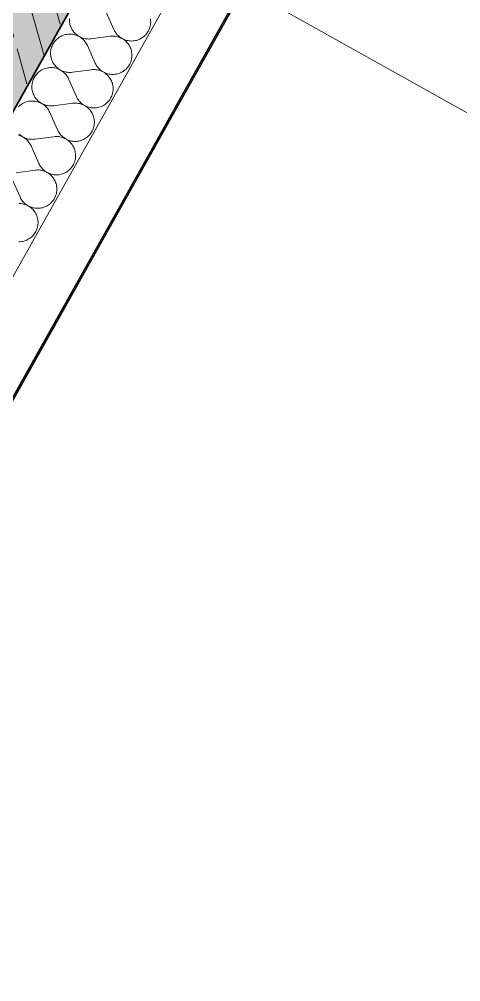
# Model space of a CAD drawing. Header units: metres. Extents: x -27.1 to 50.1, y 105.7 to 163.4.
# Drawn here: x 0.821 to 1.916, y 127.293 to 129.683 of the extents above; entities that cross this region are included whole.
import ezdxf

# ---------------------------------------------------------------- set-up
doc = ezdxf.new("R2010")
doc.units = ezdxf.units.M
doc.header["$MEASUREMENT"] = 0
for name, pattern in [('Achse', [0.0023, 0.0015, -0.0008]), ('Strichpunktlinie', [0.006703, 0.003528, -0.001764, 0, -0.001411]), ('Wipeout_Contour', [1, 0, -1])]:
    doc.linetypes.add(name, pattern=pattern)
for name, color, linetype in [('00  Raster', 7, 'Continuous'), ('00  Raster Ausbau', 7, 'Continuous'), ('10  Fassade', 7, 'Continuous'), ('10  Fassade_Deckschraffur', 7, 'Continuous'), ('10  Fassade_Schnittschraffur', 7, 'Continuous'), ('10  Treppen + Rampen', 7, 'Continuous'), ('10  Wand Massiv', 7, 'Continuous'), ('10  Wand Massiv_Schnittschraffur', 7, 'Continuous')]:
    doc.layers.add(name, color=color, linetype=linetype)
pattern_1 = [(87.605446, (0, 0), (-0.059947608, 0.00250684), []), (177.605446, (0, 0), (0.00250684, 0.059947608), [])]

# ---------------------------------------------------------------- blocks, each defined once
blk = doc.blocks.new('*X11', base_point=(-0.1628, 98.0075))
at = {"layer": '10  Wand Massiv_Schnittschraffur', "color": 98, "linetype": 'Continuous', "lineweight": 13, "ltscale": 1000, "true_color": 0x000100}
for p, q in [((1.0558, 129.6577), (1.0365, 129.7012)), ((0.9455, 129.6852), (0.9454, 129.6822)), ((0.9454, 129.6822), (0.9455, 129.6792)), ((0.9455, 129.6792), (0.9457, 129.6762)), ((0.9457, 129.6762), (0.9462, 129.6732)), ((0.9462, 129.6732), (0.9468, 129.6702)), ((0.9468, 129.6702), (0.9477, 129.6674)), ((0.9477, 129.6674), (0.9487, 129.6645)), ((0.9487, 129.6645), (0.9499, 129.6618)), ((0.9499, 129.6618), (0.9512, 129.6591)), ((1.1441, 129.6606), (1.145, 129.6635)), ((1.145, 129.6635), (1.1458, 129.6665)), ((1.1458, 129.6665), (1.1464, 129.6695)), ((1.1467, 129.6817), (1.1463, 129.6847)), ((1.1464, 129.6695), (1.1468, 129.6725)), ((1.1469, 129.6786), (1.1467, 129.6817)), ((1.1468, 129.6725), (1.147, 129.6756)), ((1.147, 129.6756), (1.1469, 129.6786)), ((0.9189, 129.6377), (0.9165, 129.6359)), ((0.9214, 129.6394), (0.9189, 129.6377)), ((0.924, 129.6409), (0.9214, 129.6394)), ((0.9267, 129.6422), (0.924, 129.6409)), ((0.9295, 129.6434), (0.9267, 129.6422)), ((0.9323, 129.6444), (0.9295, 129.6434)), ((0.9352, 129.6452), (0.9323, 129.6444)), ((0.9382, 129.6458), (0.9352, 129.6452)), ((0.9412, 129.6462), (0.9382, 129.6458)), ((0.9442, 129.6464), (0.9412, 129.6462)), ((0.9472, 129.6465), (0.9442, 129.6464)), ((0.9502, 129.6463), (0.9472, 129.6465)), ((0.9532, 129.646), (0.9502, 129.6463)), ((0.9512, 129.6591), (0.9528, 129.6565)), ((0.9528, 129.6565), (0.9545, 129.654)), ((0.9561, 129.6455), (0.9532, 129.646)), ((0.9545, 129.654), (0.9563, 129.6516)), ((0.9591, 129.6448), (0.9561, 129.6455)), ((0.9563, 129.6516), (0.9583, 129.6493)), ((0.9583, 129.6493), (0.9604, 129.6472)), ((0.9619, 129.6439), (0.9591, 129.6448)), ((0.9604, 129.6472), (0.9627, 129.6452)), ((0.9648, 129.6428), (0.9619, 129.6439)), ((0.9627, 129.6452), (0.9651, 129.6434)), ((0.9675, 129.6416), (0.9648, 129.6428)), ((0.9651, 129.6434), (0.9676, 129.6417)), ((0.9702, 129.6402), (0.9675, 129.6416)), ((0.9676, 129.6417), (0.9702, 129.6402)), ((0.9702, 129.6402), (0.9729, 129.6388)), ((0.9727, 129.6386), (0.9702, 129.6402)), ((0.9752, 129.6368), (0.9727, 129.6386)), ((0.9729, 129.6388), (0.9756, 129.6376)), ((1.0465, 129.6411), (0.9993, 129.6348)), ((1.0495, 129.6414), (1.0465, 129.6411)), ((1.0526, 129.6415), (1.0495, 129.6414)), ((1.0556, 129.6414), (1.0526, 129.6415)), ((1.0587, 129.6411), (1.0556, 129.6414)), ((1.0558, 129.6577), (1.0571, 129.6549)), ((1.0571, 129.6549), (1.0586, 129.6523)), ((1.0586, 129.6523), (1.0603, 129.6497)), ((1.0617, 129.6406), (1.0587, 129.6411)), ((1.0603, 129.6497), (1.0621, 129.6473)), ((1.0647, 129.64), (1.0617, 129.6406)), ((1.0621, 129.6473), (1.0641, 129.6449)), ((1.0641, 129.6449), (1.0662, 129.6427)), ((1.0676, 129.6391), (1.0647, 129.64)), ((1.0662, 129.6427), (1.0685, 129.6407)), ((1.0705, 129.6381), (1.0676, 129.6391)), ((1.0685, 129.6407), (1.0709, 129.6388)), ((1.0733, 129.6368), (1.0705, 129.6381)), ((1.0709, 129.6388), (1.0734, 129.637)), ((1.1254, 129.6371), (1.1279, 129.6388)), ((1.1279, 129.6388), (1.1303, 129.6407)), ((1.1303, 129.6407), (1.1325, 129.6428)), ((1.1325, 129.6428), (1.1347, 129.645)), ((1.1347, 129.645), (1.1366, 129.6473)), ((1.1366, 129.6473), (1.1385, 129.6498)), ((1.1385, 129.6498), (1.1401, 129.6524)), ((1.1401, 129.6524), (1.1416, 129.655)), ((1.1416, 129.655), (1.1429, 129.6578)), ((1.1429, 129.6578), (1.1441, 129.6606)), ((0.9013, 129.6139), (0.9004, 129.611)), ((0.9023, 129.6167), (0.9013, 129.6139)), ((0.9035, 129.6195), (0.9023, 129.6167)), ((0.9049, 129.6221), (0.9035, 129.6195)), ((0.9065, 129.6247), (0.9049, 129.6221)), ((0.9082, 129.6272), (0.9065, 129.6247)), ((0.91, 129.6296), (0.9082, 129.6272)), ((0.912, 129.6318), (0.91, 129.6296)), ((0.9142, 129.6339), (0.912, 129.6318)), ((0.9165, 129.6359), (0.9142, 129.6339)), ((0.9775, 129.6349), (0.9752, 129.6368)), ((0.9756, 129.6376), (0.9785, 129.6366)), ((0.9797, 129.6329), (0.9775, 129.6349)), ((0.9785, 129.6366), (0.9814, 129.6358)), ((0.9818, 129.6307), (0.9797, 129.6329)), ((0.9814, 129.6358), (0.9843, 129.6351)), ((0.9838, 129.6284), (0.9818, 129.6307)), ((0.9856, 129.626), (0.9838, 129.6284)), ((0.9843, 129.6351), (0.9873, 129.6347)), ((0.9872, 129.6235), (0.9856, 129.626)), ((0.9887, 129.6209), (0.9872, 129.6235)), ((0.9873, 129.6347), (0.9903, 129.6344)), ((0.99, 129.6181), (0.9887, 129.6209)), ((1.0093, 129.5746), (0.99, 129.6181)), ((0.9903, 129.6344), (0.9933, 129.6343)), ((0.9933, 129.6343), (0.9963, 129.6345)), ((0.9963, 129.6345), (0.9993, 129.6348)), ((1.076, 129.6354), (1.0733, 129.6368)), ((1.0734, 129.637), (1.076, 129.6354)), ((1.076, 129.6354), (1.0787, 129.634)), ((1.0786, 129.6339), (1.076, 129.6354)), ((1.0811, 129.6321), (1.0786, 129.6339)), ((1.0787, 129.634), (1.0815, 129.6328)), ((1.0835, 129.6302), (1.0811, 129.6321)), ((1.0815, 129.6328), (1.0844, 129.6317)), ((1.0858, 129.6282), (1.0835, 129.6302)), ((1.0844, 129.6317), (1.0873, 129.6309)), ((1.0879, 129.626), (1.0858, 129.6282)), ((1.0873, 129.6309), (1.0903, 129.6302)), ((1.0899, 129.6237), (1.0879, 129.626)), ((1.0918, 129.6212), (1.0899, 129.6237)), ((1.0903, 129.6302), (1.0933, 129.6297)), ((1.0934, 129.6187), (1.0918, 129.6212)), ((1.0933, 129.6297), (1.0963, 129.6294)), ((1.0949, 129.616), (1.0934, 129.6187)), ((1.0963, 129.6133), (1.0949, 129.616)), ((1.0963, 129.6294), (1.0994, 129.6293)), ((1.0994, 129.6293), (1.1025, 129.6294)), ((1.1025, 129.6294), (1.1055, 129.6297)), ((1.1055, 129.6297), (1.1085, 129.6302)), ((1.1085, 129.6302), (1.1115, 129.6309)), ((1.1115, 129.6309), (1.1144, 129.6318)), ((1.1144, 129.6318), (1.1173, 129.6328)), ((1.1173, 129.6328), (1.1201, 129.6341)), ((1.1201, 129.6341), (1.1228, 129.6355)), ((1.1228, 129.6355), (1.1254, 129.6371)), ((0.8989, 129.6021), (0.8988, 129.5991)), ((0.8988, 129.5991), (0.8989, 129.5961)), ((0.8992, 129.6051), (0.8989, 129.6021)), ((0.8989, 129.5961), (0.8992, 129.5931)), ((0.8997, 129.6081), (0.8992, 129.6051)), ((0.8992, 129.5931), (0.8996, 129.5901)), ((0.8996, 129.5901), (0.9003, 129.5872)), ((0.9004, 129.611), (0.8997, 129.6081)), ((1.0974, 129.6104), (1.0963, 129.6133)), ((1.0984, 129.6076), (1.0974, 129.6104)), ((1.0992, 129.6046), (1.0984, 129.6076)), ((1.0998, 129.6016), (1.0992, 129.6046)), ((1.1002, 129.5986), (1.0998, 129.6016)), ((1.1004, 129.5955), (1.1002, 129.5986)), ((1.1002, 129.5894), (1.1004, 129.5925)), ((1.1004, 129.5925), (1.1004, 129.5955)), ((0.9003, 129.5872), (0.9011, 129.5843)), ((0.9011, 129.5843), (0.9021, 129.5814)), ((0.9021, 129.5814), (0.9033, 129.5787)), ((0.9033, 129.5787), (0.9047, 129.576)), ((0.9047, 129.576), (0.9062, 129.5734)), ((0.9062, 129.5734), (0.9079, 129.5709)), ((0.9079, 129.5709), (0.9098, 129.5685)), ((0.9098, 129.5685), (0.9117, 129.5663)), ((0.9117, 129.5663), (0.9139, 129.5641)), ((1.0093, 129.5746), (1.0106, 129.5718)), ((1.0106, 129.5718), (1.0121, 129.5692)), ((1.0121, 129.5692), (1.0137, 129.5666)), ((1.0137, 129.5666), (1.0156, 129.5642)), ((1.0901, 129.5642), (1.0919, 129.5667)), ((1.0919, 129.5667), (1.0936, 129.5693)), ((1.0936, 129.5693), (1.0951, 129.5719)), ((1.0951, 129.5719), (1.0964, 129.5747)), ((1.0964, 129.5747), (1.0975, 129.5775)), ((1.0975, 129.5775), (1.0985, 129.5804)), ((1.0985, 129.5804), (1.0993, 129.5834)), ((1.0993, 129.5834), (1.0998, 129.5864)), ((1.0998, 129.5864), (1.1002, 129.5894)), ((0.8616, 129.5441), (0.8599, 129.5416)), ((0.8635, 129.5465), (0.8616, 129.5441)), ((0.8655, 129.5487), (0.8635, 129.5465)), ((0.8676, 129.5508), (0.8655, 129.5487)), ((0.8699, 129.5528), (0.8676, 129.5508)), ((0.8723, 129.5546), (0.8699, 129.5528)), ((0.8748, 129.5563), (0.8723, 129.5546)), ((0.8774, 129.5578), (0.8748, 129.5563)), ((0.8801, 129.5591), (0.8774, 129.5578)), ((0.8829, 129.5603), (0.8801, 129.5591)), ((0.8858, 129.5613), (0.8829, 129.5603)), ((0.8887, 129.5621), (0.8858, 129.5613)), ((0.8916, 129.5627), (0.8887, 129.5621)), ((0.8946, 129.5631), (0.8916, 129.5627)), ((0.8976, 129.5634), (0.8946, 129.5631)), ((0.9006, 129.5634), (0.8976, 129.5634)), ((0.9036, 129.5633), (0.9006, 129.5634)), ((0.9066, 129.5629), (0.9036, 129.5633)), ((0.9096, 129.5624), (0.9066, 129.5629)), ((0.9125, 129.5617), (0.9096, 129.5624)), ((0.9154, 129.5608), (0.9125, 129.5617)), ((0.9139, 129.5641), (0.9161, 129.5621)), ((0.9182, 129.5597), (0.9154, 129.5608)), ((0.9161, 129.5621), (0.9185, 129.5603)), ((0.921, 129.5585), (0.9182, 129.5597)), ((0.9185, 129.5603), (0.921, 129.5586)), ((0.921, 129.5586), (0.9236, 129.5571)), ((0.9236, 129.5571), (0.921, 129.5585)), ((0.9236, 129.5571), (0.9263, 129.5557)), ((0.9262, 129.5555), (0.9236, 129.5571)), ((0.9286, 129.5538), (0.9262, 129.5555)), ((0.9263, 129.5557), (0.9291, 129.5545)), ((0.931, 129.5519), (0.9286, 129.5538)), ((0.9291, 129.5545), (0.9319, 129.5535)), ((0.9332, 129.5498), (0.931, 129.5519)), ((0.9319, 129.5535), (0.9348, 129.5527)), ((0.9353, 129.5476), (0.9332, 129.5498)), ((0.9348, 129.5527), (0.9377, 129.5521)), ((0.9372, 129.5453), (0.9353, 129.5476)), ((0.939, 129.5429), (0.9372, 129.5453)), ((0.9377, 129.5521), (0.9407, 129.5516)), ((0.9407, 129.5404), (0.939, 129.5429)), ((0.9407, 129.5516), (0.9437, 129.5513)), ((0.9437, 129.5513), (0.9467, 129.5513)), ((0.9467, 129.5513), (0.9497, 129.5514)), ((0.9497, 129.5514), (0.9527, 129.5517)), ((0.9999, 129.558), (0.9527, 129.5517)), ((1.003, 129.5583), (0.9999, 129.558)), ((1.006, 129.5584), (1.003, 129.5583)), ((1.0091, 129.5583), (1.006, 129.5584)), ((1.0121, 129.558), (1.0091, 129.5583)), ((1.0152, 129.5576), (1.0121, 129.558)), ((1.0181, 129.5569), (1.0152, 129.5576)), ((1.0156, 129.5642), (1.0176, 129.5618)), ((1.0176, 129.5618), (1.0197, 129.5596)), ((1.0211, 129.556), (1.0181, 129.5569)), ((1.0197, 129.5596), (1.0219, 129.5576)), ((1.0239, 129.555), (1.0211, 129.556)), ((1.0219, 129.5576), (1.0243, 129.5557)), ((1.0267, 129.5538), (1.0239, 129.555)), ((1.0243, 129.5557), (1.0268, 129.5539)), ((1.0295, 129.5524), (1.0267, 129.5538)), ((1.0268, 129.5539), (1.0295, 129.5524)), ((1.0295, 129.5524), (1.0322, 129.5509)), ((1.0321, 129.5508), (1.0295, 129.5524)), ((1.0346, 129.549), (1.0321, 129.5508)), ((1.0322, 129.5509), (1.035, 129.5497)), ((1.037, 129.5472), (1.0346, 129.549)), ((1.035, 129.5497), (1.0378, 129.5487)), ((1.0393, 129.5451), (1.037, 129.5472)), ((1.0378, 129.5487), (1.0408, 129.5478)), ((1.0414, 129.5429), (1.0393, 129.5451)), ((1.0408, 129.5478), (1.0437, 129.5471)), ((1.0434, 129.5406), (1.0414, 129.5429)), ((1.0437, 129.5471), (1.0468, 129.5466)), ((1.0468, 129.5466), (1.0498, 129.5463)), ((1.0498, 129.5463), (1.0529, 129.5462)), ((1.0529, 129.5462), (1.0559, 129.5463)), ((1.0559, 129.5463), (1.0589, 129.5466)), ((1.0589, 129.5466), (1.062, 129.5471)), ((1.062, 129.5471), (1.0649, 129.5478)), ((1.0649, 129.5478), (1.0679, 129.5487)), ((1.0679, 129.5487), (1.0707, 129.5498)), ((1.0707, 129.5498), (1.0735, 129.551)), ((1.0735, 129.551), (1.0762, 129.5524)), ((1.0762, 129.5524), (1.0788, 129.554)), ((1.0788, 129.554), (1.0813, 129.5558)), ((1.0813, 129.5558), (1.0837, 129.5577)), ((1.0837, 129.5577), (1.086, 129.5597)), ((1.086, 129.5597), (1.0881, 129.5619)), ((1.0881, 129.5619), (1.0901, 129.5642)), ((0.8524, 129.519), (0.8523, 129.516)), ((0.8527, 129.522), (0.8524, 129.519)), ((0.8532, 129.525), (0.8527, 129.522)), ((0.8538, 129.5279), (0.8532, 129.525)), ((0.8547, 129.5308), (0.8538, 129.5279)), ((0.8557, 129.5336), (0.8547, 129.5308)), ((0.857, 129.5364), (0.8557, 129.5336)), ((0.8583, 129.5391), (0.857, 129.5364)), ((0.8599, 129.5416), (0.8583, 129.5391)), ((0.9421, 129.5378), (0.9407, 129.5404)), ((0.9434, 129.5351), (0.9421, 129.5378)), ((0.9627, 129.4915), (0.9434, 129.5351)), ((1.0452, 129.5382), (1.0434, 129.5406)), ((1.0469, 129.5356), (1.0452, 129.5382)), ((1.0484, 129.5329), (1.0469, 129.5356)), ((1.0497, 129.5302), (1.0484, 129.5329)), ((1.0509, 129.5274), (1.0497, 129.5302)), ((1.0519, 129.5245), (1.0509, 129.5274)), ((1.0526, 129.5215), (1.0519, 129.5245)), ((1.0532, 129.5185), (1.0526, 129.5215)), ((1.0536, 129.5155), (1.0532, 129.5185)), ((0.8523, 129.516), (0.8523, 129.513)), ((0.8523, 129.513), (0.8526, 129.51)), ((0.8526, 129.51), (0.8531, 129.507)), ((0.8531, 129.507), (0.8537, 129.5041)), ((0.8537, 129.5041), (0.8546, 129.5012)), ((0.8546, 129.5012), (0.8556, 129.4983)), ((0.8556, 129.4983), (0.8568, 129.4956)), ((0.8568, 129.4956), (0.8581, 129.4929)), ((1.0498, 129.4916), (1.051, 129.4944)), ((1.051, 129.4944), (1.0519, 129.4973)), ((1.0519, 129.4973), (1.0527, 129.5003)), ((1.0527, 129.5003), (1.0533, 129.5033)), ((1.0533, 129.5033), (1.0537, 129.5063)), ((1.0538, 129.5124), (1.0536, 129.5155)), ((1.0537, 129.5063), (1.0538, 129.5094)), ((1.0538, 129.5094), (1.0538, 129.5124)), ((0.8258, 129.4715), (0.8234, 129.4697)), ((0.8283, 129.4732), (0.8258, 129.4715)), ((0.8309, 129.4747), (0.8283, 129.4732)), ((0.8336, 129.476), (0.8309, 129.4747)), ((0.8364, 129.4772), (0.8336, 129.476)), ((0.8392, 129.4782), (0.8364, 129.4772)), ((0.8421, 129.479), (0.8392, 129.4782)), ((0.8451, 129.4796), (0.8421, 129.479)), ((0.8481, 129.48), (0.8451, 129.4796)), ((0.8511, 129.4803), (0.8481, 129.48)), ((0.8541, 129.4803), (0.8511, 129.4803)), ((0.8571, 129.4802), (0.8541, 129.4803)), ((0.8601, 129.4798), (0.8571, 129.4802)), ((0.8581, 129.4929), (0.8597, 129.4903)), ((0.8597, 129.4903), (0.8614, 129.4878)), ((0.863, 129.4793), (0.8601, 129.4798)), ((0.8614, 129.4878), (0.8632, 129.4854)), ((0.866, 129.4786), (0.863, 129.4793)), ((0.8632, 129.4854), (0.8652, 129.4832)), ((0.8652, 129.4832), (0.8673, 129.481)), ((0.8688, 129.4777), (0.866, 129.4786)), ((0.8673, 129.481), (0.8696, 129.4791)), ((0.8717, 129.4767), (0.8688, 129.4777)), ((0.8696, 129.4791), (0.872, 129.4772)), ((0.8744, 129.4754), (0.8717, 129.4767)), ((0.872, 129.4772), (0.8745, 129.4755)), ((0.8771, 129.474), (0.8744, 129.4754)), ((0.8745, 129.4755), (0.8771, 129.474)), ((0.8771, 129.474), (0.8797, 129.4726)), ((0.8796, 129.4724), (0.8771, 129.474)), ((0.8821, 129.4707), (0.8796, 129.4724)), ((0.8797, 129.4726), (0.8825, 129.4714)), ((0.8844, 129.4688), (0.8821, 129.4707)), ((0.8825, 129.4714), (0.8854, 129.4704)), ((0.8854, 129.4704), (0.8883, 129.4696)), ((0.9534, 129.4749), (0.9062, 129.4686)), ((0.9564, 129.4752), (0.9534, 129.4749)), ((0.9595, 129.4753), (0.9564, 129.4752)), ((0.9625, 129.4752), (0.9595, 129.4753)), ((0.9656, 129.4749), (0.9625, 129.4752)), ((0.9627, 129.4915), (0.964, 129.4888)), ((0.964, 129.4888), (0.9655, 129.4861)), ((0.9655, 129.4861), (0.9672, 129.4835)), ((0.9686, 129.4745), (0.9656, 129.4749)), ((0.9672, 129.4835), (0.969, 129.4811)), ((0.9716, 129.4738), (0.9686, 129.4745)), ((0.969, 129.4811), (0.971, 129.4788)), ((0.971, 129.4788), (0.9731, 129.4766)), ((0.9745, 129.4729), (0.9716, 129.4738)), ((0.9731, 129.4766), (0.9754, 129.4745)), ((0.9774, 129.4719), (0.9745, 129.4729)), ((0.9754, 129.4745), (0.9778, 129.4726)), ((0.9802, 129.4707), (0.9774, 129.4719)), ((0.9778, 129.4726), (0.9803, 129.4709)), ((0.9829, 129.4693), (0.9802, 129.4707)), ((0.9803, 129.4709), (0.9829, 129.4693)), ((1.0297, 129.4693), (1.0323, 129.4709)), ((1.0323, 129.4709), (1.0348, 129.4727)), ((1.0348, 129.4727), (1.0372, 129.4746)), ((1.0372, 129.4746), (1.0394, 129.4766)), ((1.0394, 129.4766), (1.0416, 129.4788)), ((1.0416, 129.4788), (1.0435, 129.4812)), ((1.0435, 129.4812), (1.0454, 129.4836)), ((1.0454, 129.4836), (1.047, 129.4862)), ((1.047, 129.4862), (1.0485, 129.4888)), ((1.0485, 129.4888), (1.0498, 129.4916)), ((0.8211, 129.4677), (0.8189, 129.4656)), ((0.8234, 129.4697), (0.8211, 129.4677)), ((0.8866, 129.4667), (0.8844, 129.4688)), ((0.8887, 129.4646), (0.8866, 129.4667)), ((0.8883, 129.4696), (0.8912, 129.469)), ((0.8907, 129.4623), (0.8887, 129.4646)), ((0.8925, 129.4598), (0.8907, 129.4623)), ((0.8912, 129.469), (0.8942, 129.4685)), ((0.8941, 129.4573), (0.8925, 129.4598)), ((0.8956, 129.4547), (0.8941, 129.4573)), ((0.8942, 129.4685), (0.8972, 129.4682)), ((0.8969, 129.452), (0.8956, 129.4547)), ((0.9161, 129.4084), (0.8969, 129.452)), ((0.8972, 129.4682), (0.9002, 129.4682)), ((0.9002, 129.4682), (0.9032, 129.4683)), ((0.9032, 129.4683), (0.9062, 129.4686)), ((0.9829, 129.4693), (0.9856, 129.4679)), ((0.9855, 129.4677), (0.9829, 129.4693)), ((0.988, 129.466), (0.9855, 129.4677)), ((0.9856, 129.4679), (0.9884, 129.4666)), ((0.9904, 129.4641), (0.988, 129.466)), ((0.9884, 129.4666), (0.9913, 129.4656)), ((0.9927, 129.462), (0.9904, 129.4641)), ((0.9913, 129.4656), (0.9942, 129.4647)), ((0.9948, 129.4598), (0.9927, 129.462)), ((0.9942, 129.4647), (0.9972, 129.464)), ((0.9968, 129.4575), (0.9948, 129.4598)), ((0.9987, 129.4551), (0.9968, 129.4575)), ((0.9972, 129.464), (1.0002, 129.4635)), ((1.0003, 129.4525), (0.9987, 129.4551)), ((1.0002, 129.4635), (1.0032, 129.4633)), ((1.0018, 129.4499), (1.0003, 129.4525)), ((1.0032, 129.4471), (1.0018, 129.4499)), ((1.0032, 129.4633), (1.0063, 129.4632)), ((1.0043, 129.4443), (1.0032, 129.4471)), ((1.0063, 129.4632), (1.0094, 129.4633)), ((1.0094, 129.4633), (1.0124, 129.4636)), ((1.0124, 129.4636), (1.0154, 129.464)), ((1.0154, 129.464), (1.0184, 129.4647)), ((1.0184, 129.4647), (1.0213, 129.4656)), ((1.0213, 129.4656), (1.0242, 129.4667)), ((1.0242, 129.4667), (1.027, 129.4679)), ((1.027, 129.4679), (1.0297, 129.4693)), ((1.0053, 129.4414), (1.0043, 129.4443)), ((1.0061, 129.4384), (1.0053, 129.4414)), ((1.0067, 129.4354), (1.0061, 129.4384)), ((1.0071, 129.4324), (1.0067, 129.4354)), ((1.0067, 129.4202), (1.0071, 129.4232)), ((1.0073, 129.4294), (1.0071, 129.4324)), ((1.0071, 129.4232), (1.0073, 129.4263)), ((1.0073, 129.4263), (1.0073, 129.4294)), ((0.9161, 129.4084), (0.9175, 129.4057)), ((0.9175, 129.4057), (0.919, 129.403)), ((0.919, 129.403), (0.9206, 129.4004)), ((0.9206, 129.4004), (0.9225, 129.398)), ((0.997, 129.3981), (0.9988, 129.4005)), ((0.9988, 129.4005), (1.0005, 129.4031)), ((1.0005, 129.4031), (1.002, 129.4058)), ((1.002, 129.4058), (1.0033, 129.4085)), ((1.0033, 129.4085), (1.0044, 129.4114)), ((1.0044, 129.4114), (1.0054, 129.4143)), ((1.0054, 129.4143), (1.0061, 129.4172)), ((1.0061, 129.4172), (1.0067, 129.4202)), ((0.8223, 129.3946), (0.8194, 129.3955)), ((0.8208, 129.398), (0.823, 129.396)), ((0.8251, 129.3936), (0.8223, 129.3946)), ((0.823, 129.396), (0.8254, 129.3941)), ((0.8278, 129.3923), (0.8251, 129.3936)), ((0.8254, 129.3941), (0.8279, 129.3924)), ((0.8305, 129.3909), (0.8278, 129.3923)), ((0.8279, 129.3924), (0.8305, 129.3909)), ((0.8305, 129.3909), (0.8332, 129.3896)), ((0.8331, 129.3893), (0.8305, 129.3909)), ((0.8355, 129.3876), (0.8331, 129.3893)), ((0.8332, 129.3896), (0.836, 129.3884)), ((0.8379, 129.3857), (0.8355, 129.3876)), ((0.836, 129.3884), (0.8388, 129.3874)), ((0.8401, 129.3837), (0.8379, 129.3857)), ((0.8388, 129.3874), (0.8417, 129.3865)), ((0.8422, 129.3815), (0.8401, 129.3837)), ((0.8417, 129.3865), (0.8446, 129.3859)), ((0.8441, 129.3792), (0.8422, 129.3815)), ((0.8459, 129.3768), (0.8441, 129.3792)), ((0.8446, 129.3859), (0.8476, 129.3854)), ((0.8475, 129.3742), (0.8459, 129.3768)), ((0.8476, 129.3854), (0.8506, 129.3852)), ((0.8506, 129.3852), (0.8536, 129.3851)), ((0.8536, 129.3851), (0.8566, 129.3852)), ((0.8566, 129.3852), (0.8596, 129.3855)), ((0.9068, 129.3918), (0.8596, 129.3855)), ((0.9099, 129.3921), (0.9068, 129.3918)), ((0.9129, 129.3922), (0.9099, 129.3921)), ((0.916, 129.3921), (0.9129, 129.3922)), ((0.919, 129.3919), (0.916, 129.3921)), ((0.922, 129.3914), (0.919, 129.3919)), ((0.925, 129.3907), (0.922, 129.3914)), ((0.9225, 129.398), (0.9244, 129.3957)), ((0.9244, 129.3957), (0.9266, 129.3935)), ((0.928, 129.3899), (0.925, 129.3907)), ((0.9266, 129.3935), (0.9288, 129.3914)), ((0.9308, 129.3888), (0.928, 129.3899)), ((0.9288, 129.3914), (0.9312, 129.3895)), ((0.9336, 129.3876), (0.9308, 129.3888)), ((0.9312, 129.3895), (0.9337, 129.3878)), ((0.9363, 129.3862), (0.9336, 129.3876)), ((0.9337, 129.3878), (0.9363, 129.3862)), ((0.9363, 129.3862), (0.9391, 129.3848)), ((0.939, 129.3846), (0.9363, 129.3862)), ((0.9415, 129.3829), (0.939, 129.3846)), ((0.9391, 129.3848), (0.9419, 129.3835)), ((0.9439, 129.381), (0.9415, 129.3829)), ((0.9419, 129.3835), (0.9447, 129.3825)), ((0.9461, 129.3789), (0.9439, 129.381)), ((0.9447, 129.3825), (0.9477, 129.3816)), ((0.9483, 129.3767), (0.9461, 129.3789)), ((0.9477, 129.3816), (0.9506, 129.3809)), ((0.9503, 129.3744), (0.9483, 129.3767)), ((0.9506, 129.3809), (0.9536, 129.3805)), ((0.9536, 129.3805), (0.9567, 129.3802)), ((0.9567, 129.3802), (0.9597, 129.3801)), ((0.9597, 129.3801), (0.9628, 129.3802)), ((0.9628, 129.3802), (0.9658, 129.3805)), ((0.9658, 129.3805), (0.9689, 129.381)), ((0.9689, 129.381), (0.9718, 129.3816)), ((0.9718, 129.3816), (0.9748, 129.3825)), ((0.9748, 129.3825), (0.9776, 129.3836)), ((0.9776, 129.3836), (0.9804, 129.3848)), ((0.9804, 129.3848), (0.9831, 129.3862)), ((0.9831, 129.3862), (0.9857, 129.3878)), ((0.9857, 129.3878), (0.9882, 129.3896)), ((0.9882, 129.3896), (0.9906, 129.3915)), ((0.9906, 129.3915), (0.9929, 129.3935)), ((0.9929, 129.3935), (0.995, 129.3957)), ((0.995, 129.3957), (0.997, 129.3981)), ((0.849, 129.3716), (0.8475, 129.3742)), ((0.8503, 129.3689), (0.849, 129.3716)), ((0.8696, 129.3253), (0.8503, 129.3689)), ((0.9521, 129.372), (0.9503, 129.3744)), ((0.9538, 129.3694), (0.9521, 129.372)), ((0.9553, 129.3668), (0.9538, 129.3694)), ((0.9566, 129.364), (0.9553, 129.3668)), ((0.9578, 129.3612), (0.9566, 129.364)), ((0.9588, 129.3583), (0.9578, 129.3612)), ((0.9595, 129.3553), (0.9588, 129.3583)), ((0.9601, 129.3523), (0.9595, 129.3553)), ((0.9605, 129.3493), (0.9601, 129.3523)), ((0.9567, 129.3254), (0.9579, 129.3283)), ((0.9579, 129.3283), (0.9588, 129.3312)), ((0.9588, 129.3312), (0.9596, 129.3341)), ((0.9596, 129.3341), (0.9602, 129.3371)), ((0.9602, 129.3371), (0.9606, 129.3402)), ((0.9607, 129.3463), (0.9605, 129.3493)), ((0.9606, 129.3402), (0.9607, 129.3432)), ((0.9607, 129.3432), (0.9607, 129.3463)), ((0.8603, 129.3087), (0.8131, 129.3024)), ((0.8633, 129.309), (0.8603, 129.3087)), ((0.8664, 129.3091), (0.8633, 129.309)), ((0.8694, 129.3091), (0.8664, 129.3091)), ((0.8725, 129.3088), (0.8694, 129.3091)), ((0.8696, 129.3253), (0.8709, 129.3226)), ((0.8709, 129.3226), (0.8724, 129.3199)), ((0.8724, 129.3199), (0.8741, 129.3174)), ((0.8755, 129.3083), (0.8725, 129.3088)), ((0.8741, 129.3174), (0.8759, 129.3149)), ((0.8785, 129.3076), (0.8755, 129.3083)), ((0.8759, 129.3149), (0.8779, 129.3126)), ((0.8779, 129.3126), (0.88, 129.3104)), ((0.8814, 129.3068), (0.8785, 129.3076)), ((0.88, 129.3104), (0.8823, 129.3083)), ((0.8843, 129.3057), (0.8814, 129.3068)), ((0.8823, 129.3083), (0.8847, 129.3064)), ((0.8871, 129.3045), (0.8843, 129.3057)), ((0.8847, 129.3064), (0.8872, 129.3047)), ((0.8898, 129.3031), (0.8871, 129.3045)), ((0.8872, 129.3047), (0.8898, 129.3031)), ((0.8898, 129.3031), (0.8925, 129.3017)), ((0.8924, 129.3015), (0.8898, 129.3031)), ((0.9339, 129.3017), (0.9366, 129.3032)), ((0.9366, 129.3032), (0.9392, 129.3047)), ((0.9392, 129.3047), (0.9417, 129.3065)), ((0.9417, 129.3065), (0.9441, 129.3084)), ((0.9441, 129.3084), (0.9463, 129.3105)), ((0.9463, 129.3105), (0.9485, 129.3127)), ((0.9485, 129.3127), (0.9504, 129.315)), ((0.9504, 129.315), (0.9523, 129.3174)), ((0.9523, 129.3174), (0.9539, 129.32)), ((0.9539, 129.32), (0.9554, 129.3227)), ((0.9554, 129.3227), (0.9567, 129.3254)), ((0.823, 129.2423), (0.8038, 129.2858)), ((0.8949, 129.2998), (0.8924, 129.3015)), ((0.8925, 129.3017), (0.8953, 129.3005)), ((0.8973, 129.2979), (0.8949, 129.2998)), ((0.8953, 129.3005), (0.8982, 129.2994)), ((0.8996, 129.2958), (0.8973, 129.2979)), ((0.8982, 129.2994), (0.9011, 129.2985)), ((0.9017, 129.2937), (0.8996, 129.2958)), ((0.9011, 129.2985), (0.9041, 129.2979)), ((0.9037, 129.2913), (0.9017, 129.2937)), ((0.9056, 129.2889), (0.9037, 129.2913)), ((0.9041, 129.2979), (0.9071, 129.2974)), ((0.9072, 129.2863), (0.9056, 129.2889)), ((0.9071, 129.2974), (0.9101, 129.2971)), ((0.9087, 129.2837), (0.9072, 129.2863)), ((0.9101, 129.2809), (0.9087, 129.2837)), ((0.9101, 129.2971), (0.9132, 129.297)), ((0.9112, 129.2781), (0.9101, 129.2809)), ((0.9132, 129.297), (0.9162, 129.2971)), ((0.9162, 129.2971), (0.9193, 129.2974)), ((0.9193, 129.2974), (0.9223, 129.2979)), ((0.9223, 129.2979), (0.9253, 129.2986)), ((0.9253, 129.2986), (0.9282, 129.2994)), ((0.9282, 129.2994), (0.9311, 129.3005)), ((0.9311, 129.3005), (0.9339, 129.3017)), ((0.9122, 129.2752), (0.9112, 129.2781)), ((0.913, 129.2723), (0.9122, 129.2752)), ((0.9136, 129.2693), (0.913, 129.2723)), ((0.914, 129.2662), (0.9136, 129.2693)), ((0.9136, 129.254), (0.914, 129.2571)), ((0.9142, 129.2632), (0.914, 129.2662)), ((0.914, 129.2571), (0.9142, 129.2601)), ((0.9142, 129.2601), (0.9142, 129.2632)), ((0.823, 129.2423), (0.8244, 129.2395)), ((0.8244, 129.2395), (0.8259, 129.2368)), ((0.8259, 129.2368), (0.8275, 129.2343)), ((0.8275, 129.2343), (0.8294, 129.2318)), ((0.8294, 129.2318), (0.8313, 129.2295)), ((0.9019, 129.2296), (0.9039, 129.2319)), ((0.9039, 129.2319), (0.9057, 129.2344)), ((0.9057, 129.2344), (0.9074, 129.2369)), ((0.9074, 129.2369), (0.9089, 129.2396)), ((0.9089, 129.2396), (0.9102, 129.2423)), ((0.9102, 129.2423), (0.9113, 129.2452)), ((0.9113, 129.2452), (0.9123, 129.2481)), ((0.9123, 129.2481), (0.913, 129.251)), ((0.913, 129.251), (0.9136, 129.254)), ((0.8229, 129.226), (0.8198, 129.2261)), ((0.8259, 129.2257), (0.8229, 129.226)), ((0.8289, 129.2252), (0.8259, 129.2257)), ((0.8319, 129.2245), (0.8289, 129.2252)), ((0.8313, 129.2295), (0.8335, 129.2273)), ((0.8349, 129.2237), (0.8319, 129.2245)), ((0.8335, 129.2273), (0.8357, 129.2253)), ((0.8377, 129.2226), (0.8349, 129.2237)), ((0.8357, 129.2253), (0.8381, 129.2233)), ((0.8405, 129.2214), (0.8377, 129.2226)), ((0.8381, 129.2233), (0.8406, 129.2216)), ((0.8432, 129.22), (0.8405, 129.2214)), ((0.8406, 129.2216), (0.8432, 129.22)), ((0.8432, 129.22), (0.846, 129.2186)), ((0.8459, 129.2184), (0.8432, 129.22)), ((0.8484, 129.2167), (0.8459, 129.2184)), ((0.846, 129.2186), (0.8487, 129.2174)), ((0.8508, 129.2148), (0.8484, 129.2167)), ((0.8487, 129.2174), (0.8516, 129.2163)), ((0.853, 129.2128), (0.8508, 129.2148)), ((0.8516, 129.2163), (0.8545, 129.2155)), ((0.8552, 129.2106), (0.853, 129.2128)), ((0.8545, 129.2155), (0.8575, 129.2148)), ((0.8572, 129.2083), (0.8552, 129.2106)), ((0.859, 129.2058), (0.8572, 129.2083)), ((0.8575, 129.2148), (0.8605, 129.2143)), ((0.8605, 129.2143), (0.8636, 129.214)), ((0.8636, 129.214), (0.8666, 129.2139)), ((0.8666, 129.2139), (0.8697, 129.214)), ((0.8697, 129.214), (0.8727, 129.2143)), ((0.8727, 129.2143), (0.8758, 129.2148)), ((0.8758, 129.2148), (0.8787, 129.2155)), ((0.8787, 129.2155), (0.8817, 129.2164)), ((0.8817, 129.2164), (0.8845, 129.2174)), ((0.8845, 129.2174), (0.8873, 129.2187)), ((0.8873, 129.2187), (0.89, 129.2201)), ((0.89, 129.2201), (0.8926, 129.2217)), ((0.8926, 129.2217), (0.8951, 129.2234)), ((0.8951, 129.2234), (0.8975, 129.2253)), ((0.8975, 129.2253), (0.8998, 129.2274)), ((0.8998, 129.2274), (0.9019, 129.2296)), ((0.8607, 129.2033), (0.859, 129.2058)), ((0.8622, 129.2006), (0.8607, 129.2033)), ((0.8635, 129.1979), (0.8622, 129.2006)), ((0.8647, 129.195), (0.8635, 129.1979)), ((0.8656, 129.1921), (0.8647, 129.195)), ((0.8664, 129.1892), (0.8656, 129.1921)), ((0.867, 129.1862), (0.8664, 129.1892)), ((0.8674, 129.1831), (0.867, 129.1862)), ((0.8636, 129.1593), (0.8648, 129.1621)), ((0.8648, 129.1621), (0.8657, 129.165)), ((0.8657, 129.165), (0.8665, 129.168)), ((0.8665, 129.168), (0.8671, 129.171)), ((0.8671, 129.171), (0.8674, 129.174)), ((0.8676, 129.1801), (0.8674, 129.1831)), ((0.8674, 129.174), (0.8676, 129.177)), ((0.8676, 129.177), (0.8676, 129.1801)), ((0.8408, 129.1356), (0.8435, 129.137)), ((0.8435, 129.137), (0.8461, 129.1386)), ((0.8461, 129.1386), (0.8486, 129.1403)), ((0.8486, 129.1403), (0.851, 129.1422)), ((0.851, 129.1422), (0.8532, 129.1443)), ((0.8532, 129.1443), (0.8553, 129.1465)), ((0.8553, 129.1465), (0.8573, 129.1488)), ((0.8573, 129.1488), (0.8591, 129.1513)), ((0.8591, 129.1513), (0.8608, 129.1538)), ((0.8608, 129.1538), (0.8623, 129.1565)), ((0.8623, 129.1565), (0.8636, 129.1593)), ((0.8201, 129.1308), (0.8231, 129.1309)), ((0.8231, 129.1309), (0.8262, 129.1312)), ((0.8262, 129.1312), (0.8292, 129.1317)), ((0.8292, 129.1317), (0.8322, 129.1324)), ((0.8322, 129.1324), (0.8351, 129.1333)), ((0.8351, 129.1333), (0.838, 129.1343)), ((0.838, 129.1343), (0.8408, 129.1356))]:
    blk.add_line(p, q, dxfattribs=at)

msp = doc.modelspace()

# ---------------------------------------------------------------- wipeouts: each hides what was drawn before it
at = {"color": 254, "linetype": 'Wipeout_Contour', "lineweight": 0, "ltscale": 578.896248}
msp.add_wipeout([(1.5068, 161.8649), (-18.3925, 126.3498), (-18.2219, 126.2542), (1.6769, 161.7686)], dxfattribs=at).dxf.layer = '10  Fassade_Deckschraffur'

# ---------------------------------------------------------------- next in the draw order: wipeouts: each hides what was drawn before it
at = {"color": 254, "linetype": 'Wipeout_Contour', "lineweight": 0, "ltscale": 579.750368}
msp.add_wipeout([(1.2236, 162.0253), (-18.6764, 126.5088), (-18.6188, 126.4766), (1.2811, 161.9927)], dxfattribs=at).dxf.layer = '10  Fassade_Deckschraffur'

# ---------------------------------------------------------------- next in the draw order: wipeouts: each hides what was drawn before it
at = {"color": 254, "linetype": 'Wipeout_Contour', "lineweight": 0, "ltscale": 579.478915}
msp.add_wipeout([(-18.4602, 126.3877), (1.4393, 161.9032), (1.2811, 161.9927), (-18.6188, 126.4766)], dxfattribs=at).dxf.layer = '10  Fassade_Deckschraffur'

# ---------------------------------------------------------------- next in the draw order: wipeouts: each hides what was drawn before it
at = {"color": 254, "linetype": 'Wipeout_Contour', "lineweight": 0, "ltscale": 579.276268}
msp.add_wipeout([(1.4393, 161.9032), (-18.4602, 126.3877), (-18.4575, 126.3862), (1.4419, 161.9017)], dxfattribs=at).dxf.layer = '10  Fassade_Deckschraffur'

# ---------------------------------------------------------------- next in the draw order: wipeouts: each hides what was drawn before it
at = {"color": 254, "linetype": 'Wipeout_Contour', "lineweight": 0, "ltscale": 579.199344}
msp.add_wipeout([(1.4446, 161.9001), (-18.4548, 126.3847), (-18.4016, 126.3549), (1.4977, 161.8701)], dxfattribs=at).dxf.layer = '10  Fassade_Deckschraffur'

# ---------------------------------------------------------------- next in the draw order: wipeouts: each hides what was drawn before it
at = {"color": 254, "linetype": 'Wipeout_Contour', "lineweight": 0, "ltscale": 579.127053}
msp.add_wipeout([(-18.3972, 126.3524), (1.5021, 161.8676), (1.4977, 161.8701), (-18.4016, 126.3549)], dxfattribs=at).dxf.layer = '10  Fassade_Deckschraffur'

# ---------------------------------------------------------------- next in the draw order: wipeouts: each hides what was drawn before it
at = {"color": 254, "linetype": 'Wipeout_Contour', "lineweight": 0, "ltscale": 579.115674}
msp.add_wipeout([(1.5021, 161.8676), (-18.3972, 126.3524), (-18.3925, 126.3498), (1.5068, 161.8649)], dxfattribs=at).dxf.layer = '10  Fassade_Deckschraffur'

# ---------------------------------------------------------------- next in the draw order: hatches: boundary and pattern name
at = {"layer": '10  Wand Massiv_Schnittschraffur', "linetype": 'Continuous', "lineweight": 0, "true_color": 0xffffff}
msp.add_hatch(color=7, dxfattribs=at).paths.add_polyline_path([(-0.4755, 127.1683), (1.0975, 129.9757), (0.8794, 130.0979), (-0.6936, 127.2905)])
at = {"layer": '10  Wand Massiv_Schnittschraffur', "linetype": 'Continuous', "lineweight": 13, "true_color": 0x000100}
h = msp.add_hatch(dxfattribs=at)
h.set_pattern_fill('Beton__Stahlbeton_0001', color=98, style=0, pattern_type=2)
h.set_pattern_definition([(105.73796, (0, 0), (0.11550147, 0.03254858), []), (105.73796, (-0.05775, -0.01627), (0.11550147, 0.03254858), [0.09, -0.03])])
h.paths.add_polyline_path([(-0.4755, 127.1683), (1.0975, 129.9757), (0.8794, 130.0979), (-0.6936, 127.2905)])

# ---------------------------------------------------------------- next in the draw order: linework, layer by layer
at = {"layer": '10  Wand Massiv', "color": 7, "linetype": 'Continuous', "lineweight": 35, "ltscale": 1000}
msp.add_line((-0.4755, 127.1683), (1.0975, 129.9757), dxfattribs=at)
at = {"layer": '10  Wand Massiv', "color": 7, "linetype": 'Continuous', "lineweight": 13, "ltscale": 1000, "flags": 128}
msp.add_lwpolyline([(-0.2032, 127.245), (1.272, 129.8779)], dxfattribs=at)

# ---------------------------------------------------------------- next in the draw order: block references
at = {"layer": '10  Treppen + Rampen', "color": 7, "linetype": 'Continuous', "lineweight": 13, "ltscale": 1000}
msp.add_blockref('*X11', (-0.1628, 98.0075), dxfattribs=at)

# ---------------------------------------------------------------- next in the draw order: wipeouts: each hides what was drawn before it
at = {"color": 254, "linetype": 'Wipeout_Contour', "lineweight": 0, "ltscale": 514.345843}
msp.add_wipeout([(1.3724, 129.7584), (0.055, 127.4073), (0.0585, 127.4053), (1.3759, 129.7564)], dxfattribs=at).dxf.layer = '10  Fassade_Deckschraffur'

# ---------------------------------------------------------------- next in the draw order: hatches: boundary and pattern name
at = {"layer": '10  Fassade_Schnittschraffur', "linetype": 'Continuous', "lineweight": 0, "true_color": 0xffffff}
for points in [[(1.4273, 129.8482), (1.4238, 129.8502), (1.206, 129.4615), (1.2095, 129.4595)], [(1.2046, 129.4508), (1.2011, 129.4528), (0.7172, 128.5891), (0.7207, 128.5872)]]:
    msp.add_hatch(color=7, dxfattribs=at).paths.add_polyline_path(points)
at = {"layer": '10  Fassade_Schnittschraffur', "linetype": 'Continuous', "lineweight": 13, "true_color": 0x000100}
h = msp.add_hatch(dxfattribs=at)
h.set_pattern_fill('Dämmung__hart_1_0001', color=98, style=0, pattern_type=2)
h.set_pattern_definition(pattern_1)
h.paths.add_polyline_path([(1.4273, 129.8482), (1.4238, 129.8502), (1.206, 129.4615), (1.2095, 129.4595)])
h = msp.add_hatch(dxfattribs=at)
h.set_pattern_fill('Dämmung__hart_1_0001', color=98, style=0, pattern_type=2)
h.set_pattern_definition(pattern_1)
h.paths.add_polyline_path([(1.2046, 129.4508), (1.2011, 129.4528), (0.7172, 128.5891), (0.7207, 128.5872)])

# ---------------------------------------------------------------- next in the draw order: linework, layer by layer
at = {"layer": '00  Raster', "color": 7, "linetype": 'Strichpunktlinie', "lineweight": 13, "ltscale": 1000}
msp.add_line((4.9357, 127.7678), (-14.6736, 138.755), dxfattribs=at)
at = {"layer": '00  Raster Ausbau', "color": 251, "linetype": 'Achse', "lineweight": 18, "ltscale": 1000, "true_color": 0x5f5f5f}
msp.add_line((1.9455, 129.4432), (1.0731, 129.932), dxfattribs=at)
at = {"layer": '10  Fassade', "color": 7, "linetype": 'Continuous', "lineweight": 25, "ltscale": 1000, "flags": 128}
for points in [[(1.4273, 129.8482), (1.4238, 129.8502), (1.206, 129.4615), (1.2095, 129.4595)], [(1.2046, 129.4508), (1.2011, 129.4528), (0.7172, 128.5891), (0.7207, 128.5872)]]:
    msp.add_lwpolyline(points, close=True, dxfattribs=at)
for points in [[(-0.0074, 127.2958), (0.055, 127.4073), (1.3724, 129.7584)], [(-0.0039, 127.2938), (0.0585, 127.4053), (1.3759, 129.7564)]]:
    msp.add_lwpolyline(points, dxfattribs=at)

doc.saveas('drawing.dxf')
